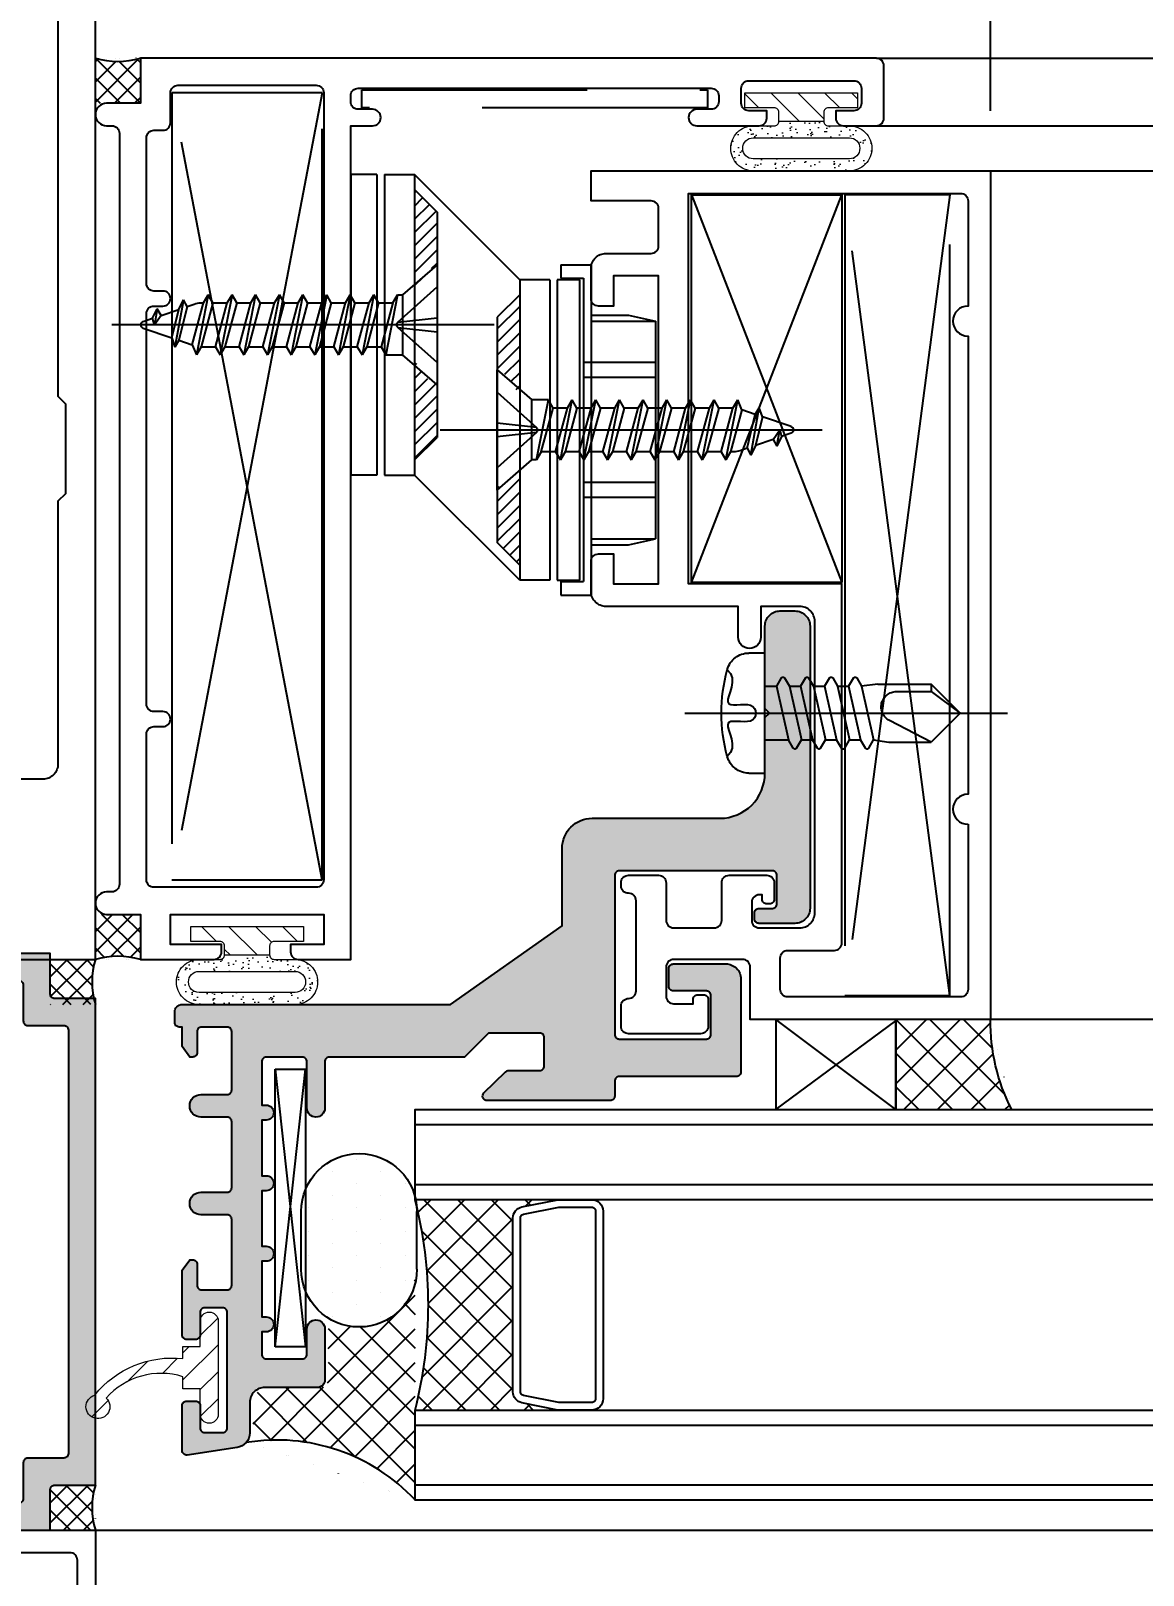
# Model space of a CAD drawing. Extents: x 93 to 3288, y 42 to 1146.
# Drawn here: x 164.1 to 238.2, y 509.7 to 612.5 of the extents above; entities that cross this region are included whole.
import ezdxf

# ---------------------------------------------------------------- set-up
doc = ezdxf.new("R2010")
doc.units = 0
doc.header["$LTSCALE"] = 200
doc.header["$MEASUREMENT"] = 0
doc.header["$PDMODE"] = 3
doc.header["$PDSIZE"] = -1
for name, pattern in [('CEN-GAUN', [32.2, 30, -1, 0.2, -1]), ('CEN2', [0.36, 0.25, -0.05, 0.01, -0.05]), ('CENTER', [2, 1.25, -0.25, 0.25, -0.25]), ('HIDDEN', [0.375, 0.25, -0.125]), ('PHANTOM', [25, 20, -1, 1, -1, 1, -1])]:
    doc.linetypes.add(name, pattern=pattern)
doc.layers.get('0').update_dxf_attribs({"linetype": 'CONTINUOUS'})
doc.layers.get('Defpoints').update_dxf_attribs({"color": 137, "linetype": 'CONTINUOUS'})
for name, color, linetype in [('3', 3, 'CONTINUOUS'), ('A-DIES', 3, 'CONTINUOUS'), ('A-ELE', 60, 'CONTINUOUS'), ('A-HAT', 1, 'CONTINUOUS'), ('A-NORTONPATE', 2, 'CONTINUOUS'), ('A-SEC', 2, 'CONTINUOUS'), ('CEN', 1, 'CEN-GAUN'), ('CEN2', 1, 'CEN2'), ('DIM', 7, 'CONTINUOUS'), ('ELE', 60, 'CONTINUOUS'), ('GASKET', 5, 'CONTINUOUS'), ('Glass', 4, 'CONTINUOUS'), ('hatch', 252, 'CONTINUOUS'), ('PA', 6, 'CONTINUOUS'), ('SCREW', 1, 'CONTINUOUS'), ('SEALANT', 1, 'CONTINUOUS'), ('감봉', 4, 'CONTINUOUS')]:
    doc.layers.add(name, color=color, linetype=linetype)
doc.styles.add('맑은고딕', font='malgun.ttf')
doc.dimstyles.new('GAUN-4', dxfattribs={"dimscale": 4, "dimtxt": 1.5, "dimasz": 1, "dimexe": 1, "dimexo": 1, "dimgap": 0.5, "dimtad": 1, "dimdec": 1, "dimzin": 1, "dimdsep": 46, "dimlunit": 6, "dimtxsty": '맑은고딕', "dimblk": 'CJDOT', "dimcen": 0.09, "dimdle": 1, "dimclrd": 256, "dimclre": 256, "dimclrt": 3, "dimadec": 0, "dimazin": 0, "dimtfac": 1, "dimtdec": 1, "dimtix": 1, "dimtmove": 2, "dimatfit": 3, "dimfxl": 1, "dimtolj": 1, "dimtzin": 1, "dimarcsym": 0})
pattern_1 = [(45.034607, (-4196.5568, -1535.9426), (-1.12320983, 1.1218538), []), (135.034607, (-4196.5568, -1535.9426), (-1.1218538, -1.12320983), [])]
pattern_2 = [(45, (-4196.5568, -1535.9426), (-0.6735192, 0.6735192), []), (135, (-4196.5568, -1535.9426), (-0.6735192, -0.6735192), [])]

# ---------------------------------------------------------------- blocks, each defined once
blk = doc.blocks.new('JA-D-285')
at = {"layer": 'A-DIES'}
for points in [[(19.7, -8, 0.414214), (21.7, -10), (38.3, -10, 0.414214), (40.3, -8), (40.3, -6.4, 0.414214), (39.8, -5.9), (38.96, -5.9, -2.21525), (38.96, -4.4), (39.8, -4.4, 0.414214), (40.3, -3.9), (40.3, -1, -0.414214), (41.3, 0), (60, 0), (60, -12), (0, -12), (0, 0), (18.7, 0, -0.414214), (19.7, -1), (19.7, -3.9, 0.414214), (20.2, -4.4), (21.04, -4.4, -2.21525), (21.04, -5.9), (20.2, -5.9, 0.414214), (19.7, -6.4)], [(1.2, -2, -0.414214), (1.7, -1.5), (17.7, -1.5, -0.414214), (18.2, -2), (18.2, -10.3, -0.414214), (17.7, -10.8), (1.7, -10.8, -0.414214), (1.2, -10.3)], [(58.8, -2, 0.414214), (58.3, -1.5), (42.3, -1.5, 0.414214), (41.8, -2), (41.8, -10.3, 0.414214), (42.3, -10.8), (58.3, -10.8, 0.414214), (58.8, -10.3)]]:
    blk.add_lwpolyline(points, format="xyb", close=True, dxfattribs=at)
blk = doc.blocks.new('JA-DM-37(JA-D-285)')
at = {"rotation": 180}
blk.add_blockref('JA-D-285', (60, -12), dxfattribs=at)
blk = doc.blocks.new('IJ-65TT13-1')
at = {"layer": 'hatch', "linetype": 'HIDDEN'}
for p, q in [((0, 0), (7, -53.3)), ((0, -53.3), (7, 0))]:
    blk.add_line(p, q, dxfattribs=at)
blk.add_lwpolyline([(7, -53.3), (7, 0), (0, 0), (0, -53.3)], close=True, dxfattribs=at)
blk = doc.blocks.new('JA-DM-40(IJ-65TT13)-1')
at = {"rotation": 90}
blk.add_blockref('IJ-65TT13-1', (0, -7), dxfattribs=at)
blk = doc.blocks.new('SDHK-1431-2')
at = {"layer": 'hatch', "linetype": 'HIDDEN'}
for p, q in [((10, 0), (0, -25.8)), ((10, -25.8), (0, 0))]:
    blk.add_line(p, q, dxfattribs=at)
blk.add_lwpolyline([(0, 0), (10, 0), (10, -25.8), (0, -25.8)], close=True, dxfattribs=at)
blk = doc.blocks.new('JA-DM-39(SDHK-1431)-2')
at = {"rotation": 90}
blk.add_blockref('SDHK-1431-2', (0, -10), dxfattribs=at)
blk = doc.blocks.new('SDHK-1431-1')
at = {"layer": 'hatch', "linetype": 'HIDDEN'}
for p, q in [((-0.15, 0), (9.85, -52.4)), ((-0.15, -52.4), (9.85, 0))]:
    blk.add_line(p, q, dxfattribs=at)
blk.add_lwpolyline([(9.85, -52.4), (9.85, 0), (-0.15, 0), (-0.15, -52.4)], close=True, dxfattribs=at)
blk = doc.blocks.new('JA-DM-39(SDHK-1431)-1')
at = {"rotation": 90}
blk.add_blockref('SDHK-1431-1', (0, -9.85), dxfattribs=at)
blk = doc.blocks.new('DH-886')
at = {"layer": 'A-DIES'}
for points in [[(-15.4, -50.4), (-12.7, -50.4, 0.414214), (-11.7, -49.4), (-11.7, -30, 0.414214), (-12.7, -29), (-15.3, -29), (-15.3, -31.05, -1), (-16.8, -31.05), (-16.8, -29), (-25.6, -29, -0.414214), (-26.6, -28), (-26.6, -26, -0.414214), (-26.1, -25.5), (-25.1, -25.5), (-25.1, -27.5), (-22.1, -27.5), (-22.1, -7), (-25.1, -7), (-25.1, -9), (-26.1, -9, -0.414214), (-26.6, -8.5), (-26.6, -6.5, -0.414214), (-25.6, -5.5), (-22.6, -5.5, 0.414214), (-22.1, -5), (-22.1, -2.5, 0.414214), (-22.6, -2), (-26.6, -2), (-26.6, 0), (0, 0), (0, -56.5), (-16, -56.5), (-16, -53, 0.414214), (-16.5, -52.5), (-21.1, -52.5, 0.414214), (-21.6, -53), (-21.6, -54.95, 0.414214), (-21.1, -55.45), (-19.8, -55.45), (-19.8, -55.15, -0.414214), (-19.5, -54.85), (-19.1, -54.85, -0.414214), (-18.8, -55.15), (-18.8, -56.95, -0.414214), (-19.3, -57.45), (-24.1, -57.45, -0.414214), (-24.6, -56.95), (-24.6, -55.6, -0.414214), (-24.1, -55.1, 0.414214), (-23.6, -54.6), (-23.6, -48.6, 0.414214), (-24.1, -48.1, -0.414214), (-24.6, -47.6), (-24.6, -47.4, -0.414214), (-24.1, -46.9), (-22.1, -46.9, -0.414214), (-21.6, -47.4), (-21.6, -49.9, 0.414214), (-21.1, -50.4), (-18.4, -50.4, 0.414214), (-17.9, -49.9), (-17.9, -47.4, -0.414214), (-17.4, -46.9), (-14.9, -46.9, -0.414214), (-14.4, -47.4), (-14.4, -48.5, -0.414214), (-14.7, -48.8), (-14.9, -48.8, -0.414214), (-15.2, -48.5), (-15.2, -48.2), (-15.4, -48.2, 0.414214), (-15.9, -48.7), (-15.9, -49.9, 0.414214)], [(-1.5, -43.5), (-1.5, -54.5, -0.414214), (-2, -55), (-9.2, -55), (-13.5, -55, -0.414214), (-14, -54.5), (-14, -52.4, -0.414214), (-13.5, -51.9), (-10.4, -51.9, 0.414214), (-9.9, -51.4), (-9.9, -27.5), (-20.1, -27.5), (-20.1, -1.5), (-2, -1.5, -0.414214), (-1.5, -2), (-1.5, -9, 1), (-1.5, -11), (-1.5, -41.5, 1)]]:
    blk.add_lwpolyline(points, format="xyb", close=True, dxfattribs=at)
blk = doc.blocks.new('JA-DM-13(DH-886)')
at = {"xscale": -1, "rotation": 270}
blk.add_blockref('DH-886', (56.5, 0), dxfattribs=at)
blk = doc.blocks.new('DH-887')
at = {"layer": 'A-DIES'}
for points in [[(2.25, -3, -1), (2.25, -4.5), (1.9, -4.5, 0.414214), (1.4, -5), (1.4, -55, 0.414214), (1.9, -55.5), (2.25, -55.5, -1), (2.25, -57), (0, -57), (0, -60), (-4.9, -60, -0.414214), (-5.4, -59.5), (-5.4, -59), (-2, -59), (-2, -57), (-12.2, -57), (-12.2, -59), (-10, -59), (-10, -59.5, -0.414214), (-10.5, -60), (-14, -60), (-14, -4.5), (-15.45, -4.5, -1), (-15.45, -3.4), (-14.5, -3.4, 0.414214), (-14, -2.9), (-14, -2.5, 0.414214), (-14.5, -2), (-38, -2, 0.414214), (-38.5, -2.5), (-38.5, -2.9, 0.414214), (-38, -3.4), (-37.05, -3.4, -1), (-37.05, -4.5), (-41.2, -4.5, -0.414214), (-41.7, -4), (-41.7, -3.5), (-40.5, -3.5, 0.414214), (-40, -3), (-40, -2, 0.414214), (-40.5, -1.5), (-47.5, -1.5, 0.414214), (-48, -2), (-48, -3, 0.414214), (-47.5, -3.5), (-46.3, -3.5), (-46.3, -4, -0.414214), (-46.8, -4.5), (-49, -4.5, -0.414214), (-49.5, -4), (-49.5, -0.5, -0.414214), (-49, 0), (0, 0), (0, -3)], [(-0.4, -17, 0.414214), (-0.9, -16.5), (-1.5, -16.5, -1), (-1.5, -15.5), (-0.9, -15.5, 0.414214), (-0.4, -15), (-0.4, -5.3, 0.414214), (-0.9, -4.8), (-1.5, -4.8, -0.414214), (-2, -4.3), (-2, -2.3, 0.414214), (-2.5, -1.8), (-11.7, -1.8, 0.414214), (-12.2, -2.3), (-12.2, -54.7, 0.414214), (-11.7, -55.2), (-0.9, -55.2, 0.414214), (-0.4, -54.7), (-0.4, -45, 0.414214), (-0.9, -44.5), (-1.5, -44.5, -1), (-1.5, -43.5), (-0.9, -43.5, 0.414214), (-0.4, -43)]]:
    blk.add_lwpolyline(points, format="xyb", close=True, dxfattribs=at)
blk = doc.blocks.new('JA-DM-14(DH-887)')
at = {"rotation": 270}
blk.add_blockref('DH-887', (59, -5.4), dxfattribs=at)
blk = doc.blocks.new('JA-DM-34(JA-D-326)')
at = {"layer": 'A-DIES'}
for points in [[(5109.5, 2571.39), (5097.8, 2571.39), (5097.5, 2571.09), (5097.2, 2571.39), (5092.3, 2571.39, 0.414214), (5092, 2571.09), (5092, 2570.19, 0.414214), (5093, 2569.19), (5102.95, 2569.19, -0.414214), (5103.45, 2568.69), (5103.45, 2562.39, -0.414214), (5102.95, 2561.89), (5056.05, 2561.89, -0.414214), (5055.55, 2562.39), (5055.55, 2568.69, -0.414214), (5056.05, 2569.19), (5066, 2569.19, 0.414214), (5067, 2570.19), (5067, 2571.09, 0.414214), (5066.7, 2571.39), (5061.8, 2571.39), (5061.5, 2571.09), (5061.2, 2571.39), (5049.5, 2571.39), (5049.5, 2471.39), (5109.5, 2471.39)], [(5051.5, 2540.39), (5052, 2540.89), (5052, 2558.39, -0.414214), (5053, 2559.39), (5061, 2559.39), (5061.5, 2559.89), (5067.5, 2559.89), (5068, 2559.39), (5091, 2559.39), (5091.5, 2559.89), (5097.5, 2559.89), (5098, 2559.39), (5106, 2559.39, -0.414214), (5107, 2558.39), (5107, 2540.89), (5107.5, 2540.39), (5107.5, 2534.39), (5107, 2533.89), (5107, 2498.89), (5107.5, 2498.39), (5107.5, 2492.39), (5107, 2491.89), (5107, 2474.59, -0.414214), (5106, 2473.59), (5098, 2473.59), (5097.5, 2473.09), (5091.5, 2473.09), (5091, 2473.59), (5068, 2473.59), (5067.5, 2473.09), (5061.5, 2473.09), (5061, 2473.59), (5053, 2473.59, -0.414214), (5052, 2474.59), (5052, 2491.89), (5051.5, 2492.39), (5051.5, 2498.39), (5052, 2498.89), (5052, 2533.89), (5051.5, 2534.39)]]:
    blk.add_lwpolyline(points, format="xyb", close=True, dxfattribs=at)
blk = doc.blocks.new('DSP-3264')
h = blk.add_hatch(color=252)
h.dxf.hatch_style = 1
edge = h.paths.add_edge_path()
edge.add_line((-13, -13.8), (-4.5, -13.8))
edge.add_arc((-4.5, -10.8), 3, 270, 360)
edge.add_line((-1.5, -10.8), (-1.5, -7.1))
edge.add_line((-1.5, -7.1), (-1.2, -6.8))
edge.add_line((-1.2, -6.8), (-1.5, -6.5))
edge.add_line((-1.5, -6.5), (-1.5, -1))
edge.add_arc((-0.5, -1), 1, 90, 180, ccw=False)
edge.add_line((-0.5, 0), (0.5, 0))
edge.add_arc((0.5, -1), 1, 0, 90, ccw=False)
edge.add_line((1.5, -1), (1.5, -19.8))
edge.add_arc((0.5, -19.8), 1, 270, 360, ccw=False)
edge.add_line((0.5, -20.8), (-1.9, -20.8))
edge.add_arc((-1.9, -20.5), 0.3, 180, 270, ccw=False)
edge.add_line((-2.2, -20.5), (-2.2, -20.1))
edge.add_arc((-1.9, -20.1), 0.3, 90, 180, ccw=False)
edge.add_line((-1.9, -19.8), (-1, -19.8))
edge.add_arc((-1, -19.5), 0.3, 270, 360)
edge.add_line((-0.7, -19.5), (-0.7, -17.6))
edge.add_arc((-1, -17.6), 0.3, 360, 450)
edge.add_line((-1, -17.3), (-11.2, -17.3))
edge.add_arc((-11.2, -17.6), 0.3, 90, 180)
edge.add_line((-11.5, -17.6), (-11.5, -28.2))
edge.add_arc((-11.2, -28.2), 0.3, 180, 270)
edge.add_line((-11.2, -28.5), (-5.4, -28.5))
edge.add_arc((-5.4, -28.2), 0.3, 270, 360)
edge.add_line((-5.1, -28.2), (-5.1, -25.6))
edge.add_arc((-5.4, -25.6), 0.3, 360, 450)
edge.add_line((-5.4, -25.3), (-7.6, -25.3))
edge.add_arc((-7.6, -25), 0.3, 180, 270, ccw=False)
edge.add_line((-7.9, -25), (-7.9, -23.8))
edge.add_arc((-7.6, -23.8), 0.3, 90, 180, ccw=False)
edge.add_line((-7.6, -23.5), (-4.1, -23.5))
edge.add_arc((-4.1, -24.5), 1, 0, 90, ccw=False)
edge.add_line((-3.1, -24.5), (-3.1, -30.7))
edge.add_arc((-3.4, -30.7), 0.3, 270, 360, ccw=False)
edge.add_line((-3.4, -31), (-11.2, -31))
edge.add_arc((-11.2, -31.3), 0.3, 90, 180)
edge.add_line((-11.5, -31.3), (-11.5, -32.3))
edge.add_arc((-11.8, -32.3), 0.3, 270, 360, ccw=False)
edge.add_line((-11.8, -32.6), (-20, -32.6))
edge.add_arc((-20, -32.3), 0.3, 134.3645, 270, ccw=False)
edge.add_line((-20.21, -32.09), (-18.78, -30.69))
edge.add_arc((-18.57, -30.9), 0.3, 90, 134.3645, ccw=False)
edge.add_line((-18.57, -30.6), (-16.5, -30.6))
edge.add_arc((-16.5, -30.3), 0.3, 270, 360)
edge.add_line((-16.2, -30.3), (-16.2, -28.4))
edge.add_arc((-16.5, -28.4), 0.3, 360, 450)
edge.add_line((-16.5, -28.1), (-19.9, -28.1))
edge.add_line((-19.9, -28.1), (-21.5, -29.7))
edge.add_line((-21.5, -29.7), (-30.5, -29.7))
edge.add_arc((-30.5, -30), 0.3, 90, 180)
edge.add_line((-30.8, -30), (-30.8, -33.1))
edge.add_arc((-31.4, -33.1), 0.6, 180, 360, ccw=False)
edge.add_line((-32, -33.1), (-32, -30))
edge.add_arc((-32.3, -30), 0.3, 360, 450)
edge.add_line((-32.3, -29.7), (-34.7, -29.7))
edge.add_arc((-34.7, -30), 0.3, 90, 180)
edge.add_line((-35, -30), (-35, -32.9))
edge.add_line((-35, -32.9), (-34.7, -32.9))
edge.add_arc((-34.7, -33.4), 0.5, -90, 90, ccw=False)
edge.add_line((-34.7, -33.9), (-35, -33.9))
edge.add_line((-35, -33.9), (-35, -37.6))
edge.add_line((-35, -37.6), (-34.7, -37.6))
edge.add_arc((-34.7, -38.1), 0.5, -90, 90, ccw=False)
edge.add_line((-34.7, -38.6), (-35, -38.6))
edge.add_line((-35, -38.6), (-35, -42.3))
edge.add_line((-35, -42.3), (-34.7, -42.3))
edge.add_arc((-34.7, -42.8), 0.5, -90, 90, ccw=False)
edge.add_line((-34.7, -43.3), (-35, -43.3))
edge.add_line((-35, -43.3), (-35, -47))
edge.add_line((-35, -47), (-34.7, -47))
edge.add_arc((-34.7, -47.5), 0.5, -90, 90, ccw=False)
edge.add_line((-34.7, -48), (-35, -48))
edge.add_line((-35, -48), (-35, -49.5))
edge.add_arc((-34.7, -49.5), 0.3, 180, 270)
edge.add_line((-34.7, -49.8), (-32.3, -49.8))
edge.add_arc((-32.3, -49.5), 0.3, 270, 360)
edge.add_line((-32, -49.5), (-32, -47.8))
edge.add_arc((-31.4, -47.8), 0.6, 0, 180, ccw=False)
edge.add_line((-30.8, -47.8), (-30.8, -51.2))
edge.add_arc((-31.3, -51.2), 0.5, 270, 360, ccw=False)
edge.add_line((-31.3, -51.7), (-34.8, -51.7))
edge.add_arc((-34.8, -52.7), 1, 90, 180)
edge.add_line((-35.8, -52.7), (-35.8, -54.71))
edge.add_arc((-36.8, -54.71), 1, -81.4535, 0, ccw=False)
edge.add_line((-36.65, -55.7), (-39.96, -56.2))
edge.add_arc((-40, -55.9), 0.3, 180, 278.5465, ccw=False)
edge.add_line((-40.3, -55.9), (-40.3, -52.9))
edge.add_arc((-40, -52.9), 0.3, 90, 180, ccw=False)
edge.add_line((-40, -52.6), (-39.4, -52.6))
edge.add_arc((-39.4, -52.9), 0.3, 0, 90, ccw=False)
edge.add_line((-39.1, -52.9), (-39.1, -54.4))
edge.add_arc((-38.8, -54.4), 0.3, 180, 270)
edge.add_line((-38.8, -54.7), (-37.6, -54.7))
edge.add_arc((-37.6, -54.4), 0.3, 270, 360)
edge.add_line((-37.3, -54.4), (-37.3, -46.7))
edge.add_arc((-37.6, -46.7), 0.3, 0, 90)
edge.add_line((-37.6, -46.4), (-38.8, -46.4))
edge.add_arc((-38.8, -46.7), 0.3, 90, 180)
edge.add_line((-39.1, -46.7), (-39.1, -48.2))
edge.add_arc((-39.4, -48.2), 0.3, -90, 0, ccw=False)
edge.add_line((-39.4, -48.5), (-40, -48.5))
edge.add_arc((-40, -48.2), 0.3, 180, 270, ccw=False)
edge.add_line((-40.3, -48.2), (-40.3, -43.9))
edge.add_line((-40.3, -43.9), (-39.8, -43.2))
edge.add_line((-39.8, -43.2), (-39.6, -43.2))
edge.add_arc((-39.6, -43.5), 0.3, 0, 90, ccw=False)
edge.add_line((-39.3, -43.5), (-39.3, -44.9))
edge.add_arc((-39, -44.9), 0.3, 180, 270)
edge.add_line((-39, -45.2), (-37.3, -45.2))
edge.add_arc((-37.3, -44.9), 0.3, 270, 360)
edge.add_line((-37, -44.9), (-37, -40.5))
edge.add_arc((-37.3, -40.5), 0.3, 360, 450)
edge.add_line((-37.3, -40.2), (-39.05, -40.2))
edge.add_arc((-39.05, -39.45), 0.75, 90, 270, ccw=False)
edge.add_line((-39.05, -38.7), (-37.3, -38.7))
edge.add_arc((-37.3, -38.4), 0.3, 270, 360)
edge.add_line((-37, -38.4), (-37, -34))
edge.add_arc((-37.3, -34), 0.3, 360, 450)
edge.add_line((-37.3, -33.7), (-39.05, -33.7))
edge.add_arc((-39.05, -32.95), 0.75, 90, 270, ccw=False)
edge.add_line((-39.05, -32.2), (-37.3, -32.2))
edge.add_arc((-37.3, -31.9), 0.3, 270, 360)
edge.add_line((-37, -31.9), (-37, -28))
edge.add_arc((-37.3, -28), 0.3, 0, 90)
edge.add_line((-37.3, -27.7), (-39, -27.7))
edge.add_arc((-39, -28), 0.3, 90, 180)
edge.add_line((-39.3, -28), (-39.3, -29.4))
edge.add_arc((-39.6, -29.4), 0.3, 270, 360, ccw=False)
edge.add_line((-39.6, -29.7), (-39.8, -29.7))
edge.add_line((-39.8, -29.7), (-40.3, -29))
edge.add_line((-40.3, -29), (-40.3, -27.7))
edge.add_line((-40.3, -27.7), (-40.5, -27.7))
edge.add_arc((-40.5, -27.4), 0.3, 180, 270, ccw=False)
edge.add_line((-40.8, -27.4), (-40.8, -26.7))
edge.add_arc((-40.3, -26.7), 0.5, 90, 180, ccw=False)
edge.add_line((-40.3, -26.2), (-22.44, -26.2))
edge.add_line((-22.44, -26.2), (-15, -20.96))
edge.add_line((-15, -20.96), (-15, -15.8))
edge.add_arc((-13, -15.8), 2, 90, 180, ccw=False)
at = {"layer": 'PA'}
blk.add_lwpolyline([(-13, -13.8), (-4.5, -13.8, 0.414214), (-1.5, -10.8), (-1.5, -7.1), (-1.2, -6.8), (-1.5, -6.5), (-1.5, -1, -0.414214), (-0.5, 0), (0.5, 0, -0.414214), (1.5, -1), (1.5, -19.8, -0.414214), (0.5, -20.8), (-1.9, -20.8, -0.414214), (-2.2, -20.5), (-2.2, -20.1, -0.414214), (-1.9, -19.8), (-1, -19.8, 0.414214), (-0.7, -19.5), (-0.7, -17.6, 0.414214), (-1, -17.3), (-11.2, -17.3, 0.414214), (-11.5, -17.6), (-11.5, -28.2, 0.414214), (-11.2, -28.5), (-5.4, -28.5, 0.414214), (-5.1, -28.2), (-5.1, -25.6, 0.414214), (-5.4, -25.3), (-7.6, -25.3, -0.414214), (-7.9, -25), (-7.9, -23.8, -0.414214), (-7.6, -23.5), (-4.1, -23.5, -0.414214), (-3.1, -24.5), (-3.1, -30.7, -0.414214), (-3.4, -31), (-11.2, -31, 0.414214), (-11.5, -31.3), (-11.5, -32.3, -0.414214), (-11.8, -32.6), (-20, -32.6, -0.672197), (-20.21, -32.09), (-18.78, -30.69, -0.196031), (-18.57, -30.6), (-16.5, -30.6, 0.414214), (-16.2, -30.3), (-16.2, -28.4, 0.414214), (-16.5, -28.1), (-19.9, -28.1), (-21.5, -29.7), (-30.5, -29.7, 0.414214), (-30.8, -30), (-30.8, -33.1, -1), (-32, -33.1), (-32, -30, 0.414214), (-32.3, -29.7), (-34.7, -29.7, 0.414214), (-35, -30), (-35, -32.9), (-34.7, -32.9, -1), (-34.7, -33.9), (-35, -33.9), (-35, -37.6), (-34.7, -37.6, -1), (-34.7, -38.6), (-35, -38.6), (-35, -42.3), (-34.7, -42.3, -1), (-34.7, -43.3), (-35, -43.3), (-35, -47), (-34.7, -47, -1), (-34.7, -48), (-35, -48), (-35, -49.5, 0.414214), (-34.7, -49.8), (-32.3, -49.8, 0.414214), (-32, -49.5), (-32, -47.8, -1), (-30.8, -47.8), (-30.8, -51.2, -0.414214), (-31.3, -51.7), (-34.8, -51.7, 0.414214), (-35.8, -52.7), (-35.8, -54.71, -0.371169), (-36.65, -55.7), (-39.96, -56.2, -0.458609), (-40.3, -55.9), (-40.3, -52.9, -0.414214), (-40, -52.6), (-39.4, -52.6, -0.414214), (-39.1, -52.9), (-39.1, -54.4, 0.414214), (-38.8, -54.7), (-37.6, -54.7, 0.414214), (-37.3, -54.4), (-37.3, -46.7, 0.414214), (-37.6, -46.4), (-38.8, -46.4, 0.414214), (-39.1, -46.7), (-39.1, -48.2, -0.414214), (-39.4, -48.5), (-40, -48.5, -0.414214), (-40.3, -48.2), (-40.3, -43.9), (-39.8, -43.2), (-39.6, -43.2, -0.414214), (-39.3, -43.5), (-39.3, -44.9, 0.414214), (-39, -45.2), (-37.3, -45.2, 0.414214), (-37, -44.9), (-37, -40.5, 0.414214), (-37.3, -40.2), (-39.05, -40.2, -1), (-39.05, -38.7), (-37.3, -38.7, 0.414214), (-37, -38.4), (-37, -34, 0.414214), (-37.3, -33.7), (-39.05, -33.7, -1), (-39.05, -32.2), (-37.3, -32.2, 0.414214), (-37, -31.9), (-37, -28, 0.414214), (-37.3, -27.7), (-39, -27.7, 0.414214), (-39.3, -28), (-39.3, -29.4, -0.414214), (-39.6, -29.7), (-39.8, -29.7), (-40.3, -29), (-40.3, -27.7), (-40.5, -27.7, -0.414214), (-40.8, -27.4), (-40.8, -26.7, -0.414214), (-40.3, -26.2), (-22.44, -26.2), (-15, -20.96), (-15, -15.8, -0.414214)], format="xyb", close=True, dxfattribs=at)
blk = doc.blocks.new('DSP-1669')
h = blk.add_hatch(color=252)
h.dxf.hatch_style = 1
h.paths.add_polyline_path([(-7.6, 0), (-7.6, -5.7, -0.414214), (-7.9, -6), (-9.4, -6), (-9.4, -32.4), (-7.9, -32.4, -0.414214), (-7.6, -32.7), (-7.6, -38.4), (7.6, -38.4), (7.6, -35.7, -0.414214), (7.9, -35.4), (10.6, -35.4), (10.6, -3), (7.9, -3, -0.414214), (7.6, -2.7), (7.6, 0)])
h.paths.add_polyline_path([(-5.5, -1.8), (5.5, -1.8, -0.414214), (5.8, -2.1), (5.8, -4.5, 0.414214), (6.1, -4.8), (8.5, -4.8, -0.414214), (8.8, -5.1), (8.8, -33.3, -0.414214), (8.5, -33.6), (6.1, -33.6, 0.414214), (5.8, -33.9), (5.8, -36.3, -0.414214), (5.5, -36.6), (-5.5, -36.6, -0.414214), (-5.8, -36.3), (-5.8, -30.9, 0.414214), (-6.1, -30.6), (-7.3, -30.6, -0.414214), (-7.6, -30.3), (-7.6, -8.1, -0.414214), (-7.3, -7.8), (-6.1, -7.8, 0.414214), (-5.8, -7.5), (-5.8, -2.1, -0.414214)], flags=16)
at = {"layer": 'PA', "ltscale": 0.8}
for points in [[(-7.9, -32.4, -0.414214), (-7.6, -32.7), (-7.6, -38.4), (7.6, -38.4), (7.6, -35.7, -0.414214), (7.9, -35.4), (10.6, -35.4), (10.6, -3), (7.9, -3, -0.414214), (7.6, -2.7), (7.6, 0), (-7.6, 0), (-7.6, -5.7, -0.414214), (-7.9, -6), (-9.4, -6), (-9.4, -32.4)], [(-7.6, -8.1, -0.414214), (-7.3, -7.8), (-6.1, -7.8, 0.414214), (-5.8, -7.5), (-5.8, -2.1, -0.414214), (-5.5, -1.8), (5.5, -1.8, -0.414214), (5.8, -2.1), (5.8, -4.5, 0.414214), (6.1, -4.8), (8.5, -4.8, -0.414214), (8.8, -5.1), (8.8, -33.3, -0.414214), (8.5, -33.6), (6.1, -33.6, 0.414214), (5.8, -33.9), (5.8, -36.3, -0.414214), (5.5, -36.6), (-5.5, -36.6, -0.414214), (-5.8, -36.3), (-5.8, -30.9, 0.414214), (-6.1, -30.6), (-7.3, -30.6, -0.414214), (-7.6, -30.3)]]:
    blk.add_lwpolyline(points, format="xyb", close=True, dxfattribs=at)
blk = doc.blocks.new('DSES-010')
at = {"lineweight": 9, "ltscale": 0.3}
h = blk.add_hatch(dxfattribs=at)
h.set_pattern_fill('ANSI31', color=1, scale=0.4, angle=180, style=0)
h.set_pattern_definition([(225, (-4198451.4957, 14336552.8908), (0.89802561211, -0.89802561211), [])])
h.paths.add_polyline_path([(-8.22, -1.83, 3.800927), (-7.46, -2.02, -0.293946), (-2.35, -0.6), (-2.35, -1.4), (-1.2, -1.4), (-1.2, -3.1, 1), (0, -3.1), (0, 3.1, 1), (-1.2, 3.1), (-1.2, 1.4), (-2.35, 1.4), (-2.35, 0.6, 0.257967)])
at = {"layer": 'GASKET', "lineweight": 9}
blk.add_lwpolyline([(-1.2, 3.1, -1), (0, 3.1), (0, -3.1, -1), (-1.2, -3.1), (-1.2, -1.4), (-2.35, -1.4), (-2.35, -0.6, 0.293946), (-7.46, -2.02, -3.800927), (-8.22, -1.83, -0.257967), (-2.35, 0.6), (-2.35, 1.4), (-1.2, 1.4), (-1.2, 3.1)], format="xyb", dxfattribs=at)
blk = doc.blocks.new('*U62')
at = {"layer": 'A-HAT'}
h = blk.add_hatch(dxfattribs=at)
h.set_pattern_fill('ANSI37', color=252, scale=0.5, angle=-89.9654, style=0)
h.set_pattern_definition([(315.035, (0, 0), (1.12185, 1.12321), []), (45.035, (0, 0), (-1.12321, 1.12185), [])])
h.paths.add_polyline_path([(20, 0, -0.125563), (6, 0), (6, -9.5), (6.48, -7.1, -0.357511), (7.21, -6.5), (18.79, -6.5, -0.357511), (19.52, -7.1), (20, -9.5)])
at = {"layer": 'Glass', "color": 5, "linetype": 'PHANTOM', "ltscale": 2}
for p, q in [((1, -92.16), (1, 0)), ((5, 0), (5, -92.16)), ((21, -92.16), (21, 0)), ((25, 0), (25, -92.16))]:
    blk.add_line(p, q, dxfattribs=at)
at = {"layer": 'Glass'}
for points in [[(0, -92.16), (0, 0), (6, 0), (6, -92.16)], [(20, -92.16), (20, 0), (26, 0), (26, -92.16)]]:
    blk.add_lwpolyline(points, dxfattribs=at)
at = {"layer": 'SEALANT'}
blk.add_arc((13, 27.44), 28.31, 255.6865, 284.3135, dxfattribs=at)
at = {"layer": '감봉'}
for points in [[(6, -11.75), (6, -9.5), (6.48, -7.1, -0.357511), (7.21, -6.5), (18.79, -6.5, -0.357511), (19.52, -7.1), (20, -9.5), (20, -11.75, -0.414214), (19.25, -12.5), (6.75, -12.5, -0.414214)], [(6.5, -11.75), (6.5, -9.55), (6.97, -7.2, -0.357511), (7.21, -7), (18.79, -7, -0.357511), (19.03, -7.2), (19.5, -9.55), (19.5, -11.75, -0.414214), (19.25, -12), (6.75, -12, -0.414214)]]:
    blk.add_lwpolyline(points, format="xyb", close=True, dxfattribs=at)
blk = doc.blocks.new('screw4x13')
at = {"color": 9, "linetype": 'HIDDEN'}
for p, q in [((-6.11, 2.34), (-6.43, 1.79)), ((-5.89, 2.34), (-5.57, 1.79)), ((-4.51, 2.34), (-4.83, 1.79)), ((-4.29, 2.34), (-3.97, 1.79)), ((-2.91, 2.34), (-3.23, 1.79)), ((-2.69, 2.34), (-2.37, 1.79)), ((-1.31, 2.34), (-1.63, 1.79)), ((-1.09, 2.34), (-0.77, 1.79)), ((-13, 0), (-11.07, 1.93)), ((-11.07, 1.43), (-13, 0)), ((-11.07, 1.93), (-11.07, 1.43)), ((-7.51, 1.93), (-11.07, 1.93)), ((-8.76, 1.43), (-11.07, 1.43)), ((-7.51, 1.93), (-6.43, 1.79)), ((-6.43, 1.79), (-7.23, -1.79)), ((-5.57, 1.79), (-6.37, -1.79)), ((-4.83, 1.79), (-5.63, -1.79)), ((-4.83, 1.79), (-5.57, 1.79)), ((-3.97, 1.79), (-4.77, -1.79)), ((-3.23, 1.79), (-4.03, -1.79)), ((-3.23, 1.79), (-3.97, 1.79)), ((-2.37, 1.79), (-3.17, -1.79)), ((-1.63, 1.79), (-2.43, -1.79)), ((-1.63, 1.79), (-2.37, 1.79)), ((-0.77, 1.79), (-1.57, -1.79)), ((-0.03, 1.79), (-0.77, 1.79)), ((0, 1.79), (-0.57, 1.79)), ((-13, 0), (-11.07, -1.93)), ((-11.07, -1.94), (-8.29, -0.5)), ((-8.25, -1.93), (-11.07, -1.93)), ((-7.23, -1.79), (-8.25, -1.93)), ((-6.91, -2.34), (-7.23, -1.79)), ((-6.69, -2.34), (-6.37, -1.79)), ((-5.63, -1.79), (-6.37, -1.79)), ((-5.31, -2.34), (-5.63, -1.79)), ((-5.09, -2.34), (-4.77, -1.79)), ((-4.03, -1.79), (-4.77, -1.79)), ((-3.71, -2.34), (-4.03, -1.79)), ((-3.49, -2.34), (-3.17, -1.79)), ((-2.43, -1.79), (-3.17, -1.79)), ((-2.11, -2.34), (-2.43, -1.79)), ((-1.89, -2.34), (-1.57, -1.79)), ((-0.83, -1.79), (-1.57, -1.79)), ((0, -1.79), (-1.37, -1.79))]:
    blk.add_line(p, q, dxfattribs=at)
blk.add_lwpolyline([(0, 1.75), (0, 4), (1.07, 4, -0.338208), (2.51, 2.89, -0.133928), (2.51, -2.89, -0.338208), (1.07, -4), (0, -4), (0, -2.25), (0, 2.25)], format="xyb", dxfattribs=at)
blk.add_lwpolyline([(2.51, 2.89), (2.29, 2.63), (2.19, 2.34), (2.18, 2.03), (2.23, 1.72), (2.31, 1.42), (2.4, 1.15), (2.46, 0.92), (2.47, 0.74), (2.4, 0.62), (2.27, 0.57), (2.09, 0.55), (1.87, 0.55), (1.63, 0.57), (1.39, 0.58), (1.17, 0.57), (0.97, 0.53), (0.81, 0.44), (0.7, 0.31), (0.63, 0.16), (0.61, 0), (0.63, -0.16), (0.7, -0.31), (0.81, -0.44), (0.97, -0.53), (1.17, -0.57), (1.39, -0.58), (1.63, -0.57), (1.87, -0.55), (2.09, -0.55), (2.27, -0.57), (2.4, -0.62), (2.47, -0.74), (2.46, -0.92), (2.4, -1.15), (2.31, -1.42), (2.23, -1.72), (2.18, -2.03), (2.19, -2.34), (2.29, -2.63), (2.51, -2.89)], dxfattribs=at)
for centre, radius, start, end in [((-6, 2.27), 0.13, 30, 150), ((-4.4, 2.27), 0.13, 30, 150), ((-2.8, 2.27), 0.13, 30, 150), ((-1.2, 2.27), 0.13, 30, 150), ((-8.76, 0.41), 1.02, 297.365, 90), ((-6.8, -2.27), 0.13, 210, 330), ((-5.2, -2.27), 0.13, 210, 330), ((-3.6, -2.27), 0.13, 210, 330), ((-2, -2.27), 0.13, 210, 330)]:
    blk.add_arc(centre, radius, start, end, dxfattribs=at)
at = {"layer": 'CEN'}
blk.add_line((5.34, 0), (-16.15, 0), dxfattribs=at)
blk = doc.blocks.new('*X5')
at = {"color": 0}
for p, q in [((579.375, 836.25), (579.375, 836.25)), ((580.625, 836.25), (580.625, 836.25)), ((581.875, 836.25), (581.875, 836.25)), ((583.125, 836.25), (583.125, 836.25)), ((584.375, 836.25), (584.375, 836.25)), ((585.625, 836.25), (585.625, 836.25)), ((578.75, 835), (578.75, 835)), ((580, 835), (580, 835)), ((581.25, 835), (581.25, 835)), ((582.5, 835), (582.5, 835)), ((583.75, 835), (583.75, 835)), ((585, 835), (585, 835)), ((586.25, 835), (586.25, 835)), ((579.375, 833.75), (579.375, 833.75)), ((580.625, 833.75), (580.625, 833.75)), ((581.875, 833.75), (581.875, 833.75)), ((583.125, 833.75), (583.125, 833.75)), ((584.375, 833.75), (584.375, 833.75)), ((585.625, 833.75), (585.625, 833.75)), ((586.875, 833.75), (586.875, 833.75)), ((578.75, 832.5), (578.75, 832.5)), ((580, 832.5), (580, 832.5)), ((581.25, 832.5), (581.25, 832.5)), ((582.5, 832.5), (582.5, 832.5)), ((583.75, 832.5), (583.75, 832.5)), ((585, 832.5), (585, 832.5)), ((586.25, 832.5), (586.25, 832.5)), ((580.625, 831.25), (580.625, 831.25)), ((581.875, 831.25), (581.875, 831.25)), ((583.125, 831.25), (583.125, 831.25)), ((584.375, 831.25), (584.375, 831.25)), ((585.625, 831.25), (585.625, 831.25))]:
    blk.add_line(p, q, dxfattribs=at)
blk = doc.blocks.new('BACK')
at = {"layer": 'A-SEC'}
for p, q in [((-1764719.671, 72973.605, -1.505), (-1764719.671, 72976.855, -1.505)), ((-1764713.171, 72973.605, -1.505), (-1764713.171, 72976.855, -1.505))]:
    blk.add_line(p, q, dxfattribs=at)
for centre, start, end in [((-1764716.421, 72976.855, -1.505), 360, 180), ((-1764716.421, 72973.605, -1.505), 180, 360)]:
    blk.add_arc(centre, 3.25, start, end, dxfattribs=at)
at = {"layer": 'A-SEC', "color": 1, "xscale": 1.083335682515705, "yscale": 1.083335682515705, "zscale": 1.083335682515705, "rotation": 90}
blk.add_blockref('*X5', (-1763813.067, 72343.984, -1.505), dxfattribs=at)
blk = doc.blocks.new('CS-4X20')
at = {"layer": 'CEN2', "linetype": 'CENTER'}
blk.add_line((-3.8, 0), (21.65, 0), dxfattribs=at)
at = {"layer": 'SCREW'}
for p, q in [((0, 4), (2.3, 2)), ((0, 4), (0, -4)), ((2.61, 0.17), (0, 2.52)), ((2.63, 2), (2.3, 2)), ((2.3, 2), (2.3, -2)), ((2.94, 1.46), (2.63, 2)), ((2.63, 2), (3.42, -2)), ((2.94, 1.46), (3.73, -1.46)), ((3.89, 1.46), (2.94, 1.46)), ((3.89, 1.46), (4.21, 2)), ((3.89, 1.46), (4.68, -1.46)), ((4.52, 1.46), (4.21, 2)), ((4.21, 2), (4.99, -2)), ((5.47, 1.46), (4.52, 1.46)), ((5.31, -1.46), (4.52, 1.46)), ((5.47, 1.46), (5.78, 2)), ((5.47, 1.46), (6.25, -1.46)), ((6.09, 1.46), (5.78, 2)), ((5.78, 2), (6.57, -2)), ((7.04, 1.46), (6.09, 1.46)), ((6.88, -1.46), (6.09, 1.46)), ((7.04, 1.46), (7.35, 2)), ((7.04, 1.46), (7.83, -1.46)), ((7.67, 1.46), (7.35, 2)), ((7.35, 2), (8.14, -2)), ((8.62, 1.46), (7.67, 1.46)), ((8.46, -1.46), (7.67, 1.46)), ((8.62, 1.46), (8.93, 2)), ((8.62, 1.46), (9.4, -1.46)), ((9.24, 1.46), (8.93, 2)), ((8.93, 2), (9.72, -2)), ((10.19, 1.46), (9.24, 1.46)), ((10.03, -1.46), (9.24, 1.46)), ((10.19, 1.46), (10.5, 2)), ((10.19, 1.46), (10.98, -1.46)), ((10.82, 1.46), (10.5, 2)), ((10.5, 2), (11.29, -2)), ((11.77, 1.46), (10.82, 1.46)), ((11.61, -1.46), (10.82, 1.46)), ((11.77, 1.46), (12.08, 2)), ((11.77, 1.46), (12.55, -1.46)), ((12.39, 1.46), (12.08, 2)), ((12.08, 2), (12.87, -2)), ((13.34, 1.46), (12.39, 1.46)), ((13.18, -1.46), (12.39, 1.46)), ((13.34, 1.46), (13.65, 2)), ((13.34, 1.46), (14.13, -1.46)), ((13.97, 1.46), (13.65, 2)), ((13.65, 2), (14.44, -2)), ((14.76, -1.46), (13.97, 1.46)), ((14.92, 1.46), (13.97, 1.46)), ((14.92, 1.46), (15.23, 2)), ((14.92, 1.46), (15.7, -1.46)), ((15.54, 1.46), (15.23, 2)), ((15.23, 2), (16.02, -2)), ((15.72, 1.46), (15.54, 1.46)), ((16.3, -1.34), (15.54, 1.46)), ((16.64, 1.22), (16.18, 1.38)), ((16.64, 1.22), (16.89, 1.67)), ((16.64, 1.22), (17.19, -1.03)), ((16.89, 1.67), (17.45, -1.48)), ((17.2, 1.03), (16.89, 1.67)), ((18.37, 0.63), (17.2, 1.03)), ((17.66, -0.87), (17.2, 1.03)), ((18.37, 0.63), (18.63, 1.07)), ((18.63, 1.07), (18.82, 0)), ((18.94, 0.44), (18.63, 1.07)), ((2.61, 0.17), (0, 0.46)), ((18.37, 0.63), (18.82, 0)), ((18.82, 0), (18.94, 0.44)), ((19.57, 0.22), (18.94, 0.44)), ((0, -2.52), (2.61, -0.17)), ((2.61, -0.17), (0, -0.46)), ((17.66, -0.87), (17.45, -1.48)), ((19.57, -0.22), (17.66, -0.87)), ((0, -4), (2.3, -2)), ((3.42, -2), (2.3, -2)), ((3.73, -1.46), (3.42, -2)), ((4.68, -1.46), (3.73, -1.46)), ((4.68, -1.46), (4.99, -2)), ((5.31, -1.46), (4.99, -2)), ((6.25, -1.46), (5.31, -1.46)), ((6.25, -1.46), (6.57, -2)), ((6.88, -1.46), (6.57, -2)), ((7.83, -1.46), (6.88, -1.46)), ((7.83, -1.46), (8.14, -2)), ((8.46, -1.46), (8.14, -2)), ((9.4, -1.46), (8.46, -1.46)), ((9.4, -1.46), (9.72, -2)), ((10.03, -1.46), (9.72, -2)), ((10.98, -1.46), (10.03, -1.46)), ((10.98, -1.46), (11.29, -2)), ((11.61, -1.46), (11.29, -2)), ((12.55, -1.46), (11.61, -1.46)), ((12.55, -1.46), (12.87, -2)), ((13.18, -1.46), (12.87, -2)), ((14.13, -1.46), (13.18, -1.46)), ((14.13, -1.46), (14.44, -2)), ((14.76, -1.46), (14.44, -2)), ((15.7, -1.46), (14.76, -1.46)), ((15.7, -1.46), (16.02, -2)), ((16.3, -1.34), (16.02, -2)), ((17.19, -1.03), (16.3, -1.34)), ((17.19, -1.03), (17.45, -1.48))]:
    blk.add_line(p, q, dxfattribs=at)
for centre, radius, start, end in [((15.72, 0.04), 1.42, 71.0776, 90), ((2.46, 0), 0.229, 311.9191, 48.0809), ((19.48, 0), 0.236, 292.5, 67.5)]:
    blk.add_arc(centre, radius, start, end, dxfattribs=at)
blk = doc.blocks.new('암대수정')
at = {"color": 7, "linetype": 'Continuous'}
for p, q in [((0, -1.5), (0, 0.25)), ((20, 0.25), (0, 0.25)), ((20, -1.5), (20, 0.25)), ((20, -1.5), (0, -1.5)), ((0, -2), (0, -4)), ((20, -2), (0, -2)), ((20, -2), (20, -4)), ((-7, -11), (0, -4)), ((20, -4), (0, -4)), ((1, -4), (2.5, -5.5)), ((1.12, -4), (2.62, -5.5)), ((2, -4), (3.5, -5.5)), ((2.88, -4), (4.38, -5.5)), ((3.77, -4), (5.27, -5.5)), ((4.65, -4), (6.15, -5.5)), ((5.54, -4), (6.42, -4.88)), ((6.42, -4), (6.93, -4.51)), ((7.3, -4), (7.44, -4.13)), ((12.61, -4), (13.22, -4.61)), ((13, -11), (20, -4)), ((13.49, -4), (14.99, -5.5)), ((14.38, -4), (15.88, -5.5)), ((15.26, -4), (16.76, -5.5)), ((16.14, -4), (17.57, -5.43)), ((17.03, -4), (18.01, -4.99)), ((19, -4), (17.5, -5.5)), ((17.91, -4), (18.46, -4.54)), ((18.79, -4), (18.9, -4.1)), ((17.5, -5.5), (2.5, -5.5)), ((13.75, -5.14), (14.11, -5.5)), ((-6, -11), (-4.5, -9.5)), ((-4.9, -9.9), (-3.79, -11)), ((10.5, -9.5), (-4.5, -9.5)), ((-4.41, -9.5), (-2.91, -11)), ((-3.53, -9.5), (-2.03, -11)), ((-2.64, -9.5), (-1.14, -11)), ((-1.76, -9.5), (-0.26, -11)), ((-0.87, -9.5), (-0.75, -9.62)), ((6.72, -10.02), (7.7, -11)), ((7.08, -9.5), (8.58, -11)), ((7.97, -9.5), (9.47, -11)), ((8.85, -9.5), (10.35, -11)), ((9.73, -9.5), (11.23, -11)), ((12, -11), (10.5, -9.5)), ((-7, -13), (-7, -11)), ((13, -11), (-7, -11)), ((-5.78, -10.78), (-5.56, -11)), ((-5.34, -10.34), (-4.68, -11)), ((5.7, -10.77), (5.93, -11)), ((6.21, -10.4), (6.81, -11)), ((13, -13), (13, -11)), ((13, -13), (-7, -13)), ((13, -13.5), (-7, -13.5)), ((-7, -13.5), (-7, -15)), ((13, -15), (13, -13.5)), ((-7, -15), (13, -15))]:
    blk.add_line(p, q, dxfattribs=at)
at = {"color": 4, "linetype": 'Continuous'}
for p, q in [((-8, -13.75), (-8, -15.75)), ((-7.1, -13.75), (-8, -13.75)), ((-7.1, -13.75), (-7.1, -15.25)), ((14, -13.75), (13.1, -13.75)), ((13.1, -13.75), (13.1, -15.25)), ((14, -13.75), (14, -15.75)), ((13.1, -15.25), (-7.1, -15.25)), ((14, -15.75), (-8, -15.75)), ((-4.65, -15.75), (-4.65, -18.25)), ((-4.25, -15.75), (-4.25, -20.05)), ((10.25, -15.75), (10.25, -20.05)), ((10.65, -15.75), (10.65, -18.25)), ((-4.65, -18.25), (-4.25, -20.05)), ((10.65, -18.25), (10.25, -20.05)), ((10.25, -20.05), (-4.25, -20.05))]:
    blk.add_line(p, q, dxfattribs=at)
at = {"layer": '3', "color": 1, "linetype": 'CENTER'}
blk.add_line((3, -13.19), (3, -22.01), dxfattribs=at)
at = {"layer": '3', "color": 7, "linetype": 'HIDDEN'}
for p, q in [((-1.5, -20.05), (-1.5, -15.25)), ((-0.5, -20.05), (-0.5, -15.25)), ((6.5, -20.05), (6.5, -15.25)), ((7.5, -20.05), (7.5, -15.25))]:
    blk.add_line(p, q, dxfattribs=at)
at = {"ltscale": 0.2, "xscale": -1}
for p, rotation in [((10, -5.5), 270), ((3, -9.5), 89.99999999999993)]:
    blk.add_blockref('CS-4X20', p, dxfattribs=dict(at, rotation=rotation))
blk = doc.blocks.new('DSES-002')
at = {"lineweight": 9}
h = blk.add_hatch(dxfattribs=at)
h.set_pattern_fill('ANSI31', color=1, scale=0.4, angle=90)
h.set_pattern_definition([(135, (-2055.364, -5519.4437), (-0.8980256, -0.8980256), [])])
h.paths.add_polyline_path([(7.5, 0), (7.5, -1), (5.55, -1, 0.414214), (5.25, -1.3), (5.25, -1.9), (2.25, -1.9), (2.25, -1.3, 0.414214), (1.95, -1), (0, -1), (0, 0)])
h = blk.add_hatch(dxfattribs=at)
h.set_pattern_fill('AR-SAND', color=1, scale=0.02, angle=90)
h.set_pattern_definition([(127.5, (-2055.364, -5519.4437), (-0.97882647, -0.03200063), [0, -0.77216, 0, -0.8636, 0, -0.8255]), (97.5, (-2055.364, -5519.4437), (-1.4336502, 0.89904657), [0, -0.41656, 0, -0.69596, 0, -0.2667]), (57.5, (-2055.364, -5520.0686), (-0.00287437, 1.58198474), [0, -0.254, 0, -0.9144, 0, -1.1938]), (47.5, (-2055.364, -5520.0686), (-0.44585865, 1.5271129), [0, -0.127, 0, -0.59944, 0, -0.6858])])
h.paths.add_polyline_path([(8.45, -3.7, -0.414214), (6.95, -5.2), (0.55, -5.2, -0.414214), (-0.95, -3.7, -0.414214), (0.55, -2.2), (1.95, -2.2, 0.414214), (2.25, -1.9), (5.25, -1.9, 0.414214), (5.55, -2.2), (6.95, -2.2, -0.414214)])
h.paths.add_polyline_path([(6.95, -3), (0.55, -3, 0.414214), (-0.15, -3.7, 0.414214), (0.55, -4.4), (6.95, -4.4, 0.414214), (7.65, -3.7, 0.414214)], flags=16)
at = {"layer": 'GASKET', "lineweight": 9}
blk.add_line((2.25, -1.9), (5.25, -1.9), dxfattribs=at)
for points in [[(5.25, -1.9, 0.414214), (5.55, -2.2), (6.95, -2.2, -0.414214), (8.45, -3.7, -0.414214), (6.95, -5.2), (0.55, -5.2, -0.414214), (-0.95, -3.7, -0.414214), (0.55, -2.2), (1.95, -2.2, 0.414214), (2.25, -1.9), (2.25, -1.3, 0.414214), (1.95, -1), (0, -1), (0, 0), (7.5, 0), (7.5, -1), (5.55, -1, 0.414214), (5.25, -1.3)], [(6.95, -4.4), (0.55, -4.4, -0.414214), (-0.15, -3.7, -0.414214), (0.55, -3), (6.95, -3, -0.414214), (7.65, -3.7, -0.414214)]]:
    blk.add_lwpolyline(points, format="xyb", close=True, dxfattribs=at)
blk = doc.blocks.new('CJDOT')
blk.add_line((-2, 0), (2, 0))
at = {"const_width": 0.5}
blk.add_lwpolyline([(-0.25, 0, 1), (0.25, 0, 1)], format="xyb", close=True, dxfattribs=at)
blk = doc.blocks.new('*D187')
at = {"layer": 'Defpoints', "color": 0, "transparency": 16777216}
for p in [(220.9, 682.17), (168.4, 650.67), (220.9, 610.17)]:
    blk.add_point(p, dxfattribs=at)
at = {"layer": 'DIM', "lineweight": -2, "transparency": 16777216}
for p, q in [((168.4, 654.67), (168.4, 686.17)), ((220.9, 614.17), (220.9, 686.17)), ((172.4, 682.17), (216.9, 682.17))]:
    blk.add_line(p, q, dxfattribs=at)
at = {"layer": 'DIM', "lineweight": -2, "transparency": 16777216, "xscale": 4, "yscale": 4, "zscale": 4, "rotation": 180}
blk.add_blockref('CJDOT', (168.4, 682.17), dxfattribs=at)
at = {"layer": 'DIM', "lineweight": -2, "transparency": 16777216, "xscale": 4, "yscale": 4, "zscale": 4}
blk.add_blockref('CJDOT', (220.9, 682.17), dxfattribs=at)
at = {"layer": 'DIM', "color": 3, "transparency": 16777216, "insert": (194.65, 687.27), "char_height": 6, "attachment_point": 5, "style": '맑은고딕'}
blk.add_mtext('\\A1;52.5', dxfattribs=at)
blk = doc.blocks.new('*D188')
at = {"layer": 'Defpoints', "color": 0, "transparency": 16777216}
for p in [(228, 682.17), (220.9, 610.17), (228, 603.17)]:
    blk.add_point(p, dxfattribs=at)
at = {"layer": 'DIM', "lineweight": -2, "transparency": 16777216}
for p, q in [((220.9, 614.17), (220.9, 686.17)), ((228, 607.17), (228, 686.17)), ((216.9, 682.17), (212.9, 682.17)), ((220.9, 682.17), (228, 682.17)), ((232, 682.17), (236, 682.17))]:
    blk.add_line(p, q, dxfattribs=at)
at = {"layer": 'DIM', "lineweight": -2, "transparency": 16777216, "xscale": 4, "yscale": 4, "zscale": 4}
blk.add_blockref('CJDOT', (220.9, 682.17), dxfattribs=at)
at = {"layer": 'DIM', "lineweight": -2, "transparency": 16777216, "xscale": 4, "yscale": 4, "zscale": 4, "rotation": 180}
blk.add_blockref('CJDOT', (228, 682.17), dxfattribs=at)
at = {"layer": 'DIM', "color": 3, "transparency": 16777216, "insert": (224.45, 687.28), "char_height": 6, "attachment_point": 5, "style": '맑은고딕'}
blk.add_mtext('\\A1;7.1', dxfattribs=at)
blk = doc.blocks.new('E.G.I 강판-1')
at = {"color": 1, "linetype": 'HIDDEN', "ltscale": 0.3}
blk.add_lwpolyline([(0, -23.5), (0, -0.5), (1.2, -0.5), (1.2, -23.5)], close=True, dxfattribs=at)
blk = doc.blocks.new('AN-50.50.2T-1')
at = {"layer": 'hatch', "linetype": 'HIDDEN'}
for p, q in [((0, -18.5), (2, 0)), ((0, 0), (2, -18.5))]:
    blk.add_line(p, q, dxfattribs=at)
blk.add_lwpolyline([(0, 0), (2, 0), (2, -18.5), (0, -18.5)], close=True, dxfattribs=at)

msp = doc.modelspace()

# ---------------------------------------------------------------- hatches: boundary and pattern name
h = msp.add_hatch()
h.set_pattern_fill('ANSI37', color=252, scale=0.3)
h.set_pattern_definition(pattern_2)
edge = h.paths.add_edge_path()
edge.add_line((171.4, 607.67), (171.4, 610.67))
edge.add_arc((169.9, 615.51), 5.06, 252.7647, 287.2353, ccw=False)
edge.add_line((168.4, 610.67), (168.4, 607.67))
edge.add_line((168.4, 607.67), (171.4, 607.67))
at = {"layer": 'A-HAT'}
h = msp.add_hatch(dxfattribs=at)
h.set_pattern_fill('ANSI37', color=252, scale=0.3)
h.set_pattern_definition(pattern_2)
edge = h.paths.add_edge_path()
edge.add_arc((169.9, 545.39), 5.49, 74.1539, 105.8461, ccw=False)
edge.add_line((171.4, 550.67), (171.4, 553.67))
edge.add_line((171.4, 553.67), (168.4, 553.67))
edge.add_line((168.4, 553.67), (168.4, 550.67))
h = msp.add_hatch(dxfattribs=at)
h.set_pattern_fill('ANSI37', color=252, scale=0.3)
h.set_pattern_definition(pattern_2)
edge = h.paths.add_edge_path()
edge.add_line((165.4, 550.67), (168.4, 550.67))
edge.add_arc((173.24, 549.17), 5.06, 162.7647, 197.2353)
edge.add_line((168.4, 547.67), (165.4, 547.67))
edge.add_line((165.4, 547.67), (165.4, 550.67))
h = msp.add_hatch(dxfattribs=at)
h.set_pattern_fill('ANSI37', color=252, scale=0.5, angle=0.0346, style=0)
h.set_pattern_definition(pattern_1)
edge = h.paths.add_edge_path()
edge.add_line((228, 546.67), (221.7, 546.67))
edge.add_line((221.7, 546.67), (221.7, 540.67))
edge.add_line((221.7, 540.67), (229.41, 540.67))
edge.add_arc((240.76, 546.5), 12.76, 179.2195, 207.1665, ccw=False)
h = msp.add_hatch(dxfattribs=at)
h.set_pattern_fill('ANSI37', color=252, scale=0.5, angle=0.0346, style=0)
h.set_pattern_definition(pattern_1)
edge = h.paths.add_edge_path()
edge.add_line((183.9, 526.73), (183.9, 522.67))
edge.add_arc((183.4, 522.67), 0.5, 270, 360, ccw=False)
edge.add_line((183.4, 522.17), (179.9, 522.17))
edge.add_arc((179.9, 521.17), 1, 90, 180)
edge.add_line((178.9, 521.17), (178.9, 519.16))
edge.add_arc((177.9, 519.16), 1, -40.7268, 0, ccw=False)
edge.add_arc((180.61, 506.31), 12.35, 42.6037, 99.0795, ccw=False)
edge.add_line((189.7, 514.67), (189.7, 530.05))
edge.add_arc((185.85, 530.05), 3.85, -120.4305, 0, ccw=False)
h = msp.add_hatch(dxfattribs=at)
h.set_pattern_fill('ANSI37', color=252, scale=0.3)
h.set_pattern_definition(pattern_2)
edge = h.paths.add_edge_path()
edge.add_line((168.4, 515.67), (165.4, 515.67))
edge.add_line((165.4, 515.67), (165.4, 512.67))
edge.add_line((165.4, 512.67), (168.4, 512.67))
edge.add_arc((173.29, 514.17), 5.11, 162.9307, 197.0693, ccw=False)

# ---------------------------------------------------------------- linework, layer by layer
at = {"layer": 'A-ELE'}
for p, q in [((220.4, 610.67), (281.86, 610.67)), ((220.4, 606.17), (281.86, 606.17)), ((228, 603.17), (281.86, 603.17)), ((168.4, 512.67), (281.86, 512.67))]:
    msp.add_line(p, q, dxfattribs=at)
at = {"layer": 'A-NORTONPATE'}
for p, q in [((221.7, 540.67), (213.7, 546.67)), ((213.7, 540.67), (221.7, 546.59))]:
    msp.add_line(p, q, dxfattribs=at)
msp.add_lwpolyline([(213.7, 540.67), (221.7, 540.67), (221.7, 546.67), (213.7, 546.67)], close=True, dxfattribs=at)
at = {"layer": 'ELE'}
msp.add_lwpolyline([(281.86, 546.67), (228, 546.67)], dxfattribs=at)
at = {"layer": 'SEALANT'}
msp.add_lwpolyline([(228, 546.67), (221.7, 546.67), (221.7, 540.67), (229.41, 540.67, -0.12255)], format="xyb", close=True, dxfattribs=at)
for centre, radius, start, end in [((169.9, 615.51), 5.06, 252.7647, 287.2353), ((173.24, 549.17), 5.06, 162.7647, 197.2353), ((169.9, 545.39), 5.49, 74.1539, 105.8461), ((180.48, 506.04), 12.63, 43.0884, 99.3166), ((173.29, 514.17), 5.11, 162.9307, 197.0693)]:
    msp.add_arc(centre, radius, start, end, dxfattribs=at)

# ---------------------------------------------------------------- block references
for name, p, rotation in [('JA-DM-34(JA-D-326)', (5217.91, 3122.06), 180), ('JA-DM-39(SDHK-1431)-1', (173.5, 555.97), 90), ('E.G.I 강판-1', (185.65, 607.37), 90), ('암대수정', (185.65, 582.92), 90.00000000000001), ('JA-DM-39(SDHK-1431)-2', (208.1, 575.77), 90), ('JA-DM-40(IJ-65TT13)-1', (218.3, 548.27), 90), ('*U62', (189.7, 514.67), 90), ('JA-DM-37(JA-D-285)', (168.4, 500.67), 180)]:
    msp.add_blockref(name, p, dxfattribs=dict(rotation=rotation))
at = {"xscale": -1, "rotation": 270}
for name, p in [('JA-DM-14(DH-887)', (176.8, 551.67)), ('JA-DM-13(DH-886)', (228, 546.67))]:
    msp.add_blockref(name, p, dxfattribs=at)
for name, p in [('DSES-002', (211.65, 608.37)), ('DSP-3264', (214.48, 573.87)), ('DSES-002', (174.75, 552.87)), ('DSP-1669', (157.8, 551.07)), ('AN-50.50.2T-1', (180.38, 543.37)), ('DSES-010', (176.58, 523.49, 0))]:
    msp.add_blockref(name, p)
at = {"xscale": -1}
msp.add_blockref('screw4x13', (212.98, 567.07), dxfattribs=at)
at = {"color": 1, "xscale": -1.184612815707456, "yscale": 1.184612815707456, "zscale": 1.184612815707456}
msp.add_blockref('BACK', (-2090319.73, -85915.42), dxfattribs=at)

# ---------------------------------------------------------------- dimensions: what is measured, and where the dimension line sits
at = {"layer": 'DIM'}
for base, p1, p2, picture, middle in [((220.9, 682.17), (168.4, 650.67), (220.9, 610.17), '*D187', (194.65, 687.27)), ((228, 682.17), (220.9, 610.17), (228, 603.17), '*D188', (224.45, 687.28))]:
    dim = msp.add_linear_dim(base=base, p1=p1, p2=p2, dimstyle='GAUN-4', dxfattribs=at)
    dim.commit()
    dim.dimension.update_dxf_attribs({"geometry": picture, "text_midpoint": middle})

doc.saveas('drawing.dxf')
